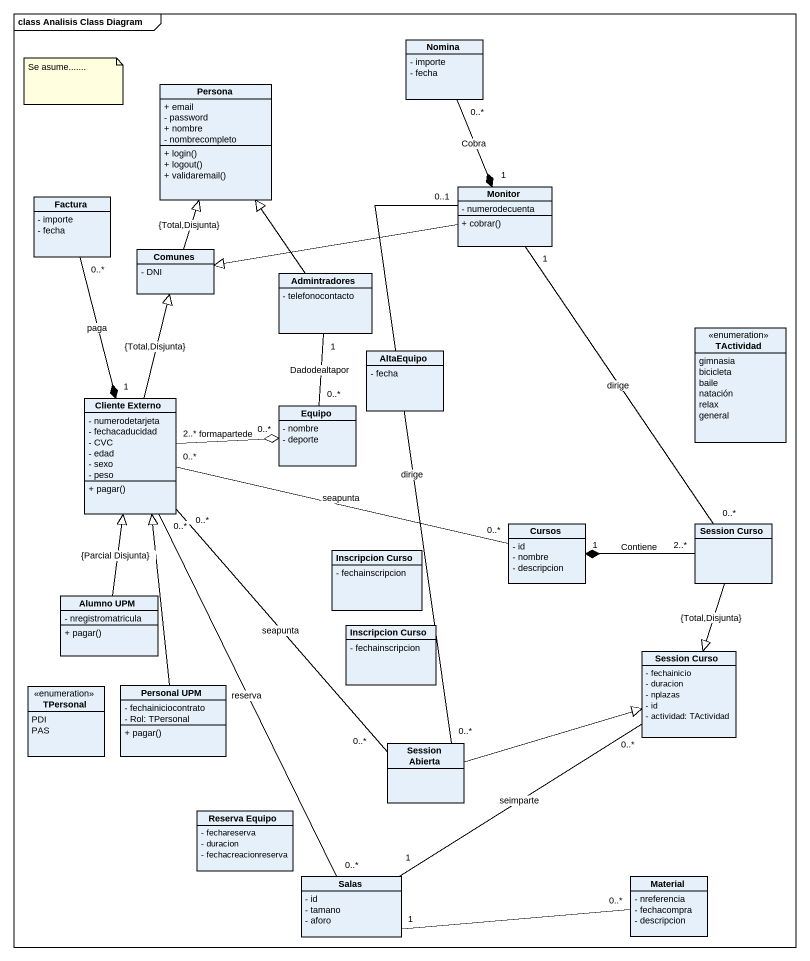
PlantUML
@startuml
mainframe class Analisis Class Diagram
hide circle
hide empty members
skinparam classAttributeIconSize 0
class Nomina {
  - importe
  - fecha
}
class Persona {
  + email
  - password
  + nombre
  - nombrecompleto
  + login()
  + logout()
  + validaremail()
}
class Factura {
  - importe
  - fecha
}
class Monitor {
  - numerodecuenta
  + cobrar()
}
class Comunes {
  - DNI
}
class Admintradores {
  - telefonocontacto
}
enum TActividad {
  gimnasia
  bicicleta
  baile
  natación
  relax
  general
}
class AltaEquipo {
  - fecha
}
class "Cliente Externo" as Cliente_Externo {
  - numerodetarjeta
  - fechacaducidad
  - CVC
  - edad
  - sexo
  - peso
  + pagar()
}
class Equipo {
  - nombre
  - deporte
}
class Cursos {
  - id
  - nombre
  - descripcion
}
class "Session Curso" as Session_Curso
class "Inscripcion Curso" as Inscripcion_Curso {
  - fechainscripcion
}
class "Alumno UPM" as Alumno_UPM {
  - nregistromatricula
  + pagar()
}
class "Inscripcion Curso" as Inscripcion_Curso_2 {
  - fechainscripcion
}
class "Session Curso" as Session_Curso_2 {
  - fechainicio
  - duracion
  - nplazas
  - id
  - actividad: TActividad
}
enum TPersonal {
  PDI
  PAS
}
class "Personal UPM" as Personal_UPM {
  - fechainiciocontrato
  - Rol: TPersonal
  + pagar()
}
class "Session Abierta" as Session_Abierta
class "Reserva Equipo" as Reserva_Equipo {
  - fechareserva
  - duracion
  - fechacreacionreserva
}
class Salas {
  - id
  - tamano
  - aforo
}
class Material {
  - nreferencia
  - fechacompra
  - descripcion
}
Nomina "0..*" --* "1" Monitor : Cobra
Factura "0..*" --* "1" Cliente_Externo : paga
Monitor -left-|> Comunes
Monitor "1" -- "0..*" Session_Curso : dirige
Monitor "0..1" -- "0..*" Session_Abierta : dirige
Comunes -up-|> Persona : {Total,Disjunta}
Admintradores -up-|> Persona
Cliente_Externo -up-|> Comunes : {Total,Disjunta}
Cliente_Externo "2..*" -right-o "0..*" Equipo : formapartede
Cliente_Externo "0..*" -right- "0..*" Cursos : seapunta
Cliente_Externo "0..*" -- "0..*" Session_Abierta : seapunta
Cliente_Externo "0..*" -- "0..*" Salas : reserva
Equipo "0..*" -up- "1" Admintradores : Dadodealtapor
Session_Curso "2..*" -left-* "1" Cursos : Contiene
Session_Curso --|> Session_Curso_2 : {Total,Disjunta}
Alumno_UPM -up-|> Cliente_Externo : {Parcial Disjunta}
Session_Curso_2 "0..*" -- "1" Salas : seimparte
Personal_UPM -up-|> Cliente_Externo
Session_Abierta -right-|> Session_Curso_2
Material "0..*" -left- "1" Salas
note as N1
  Se asume.......
end note
@enduml
